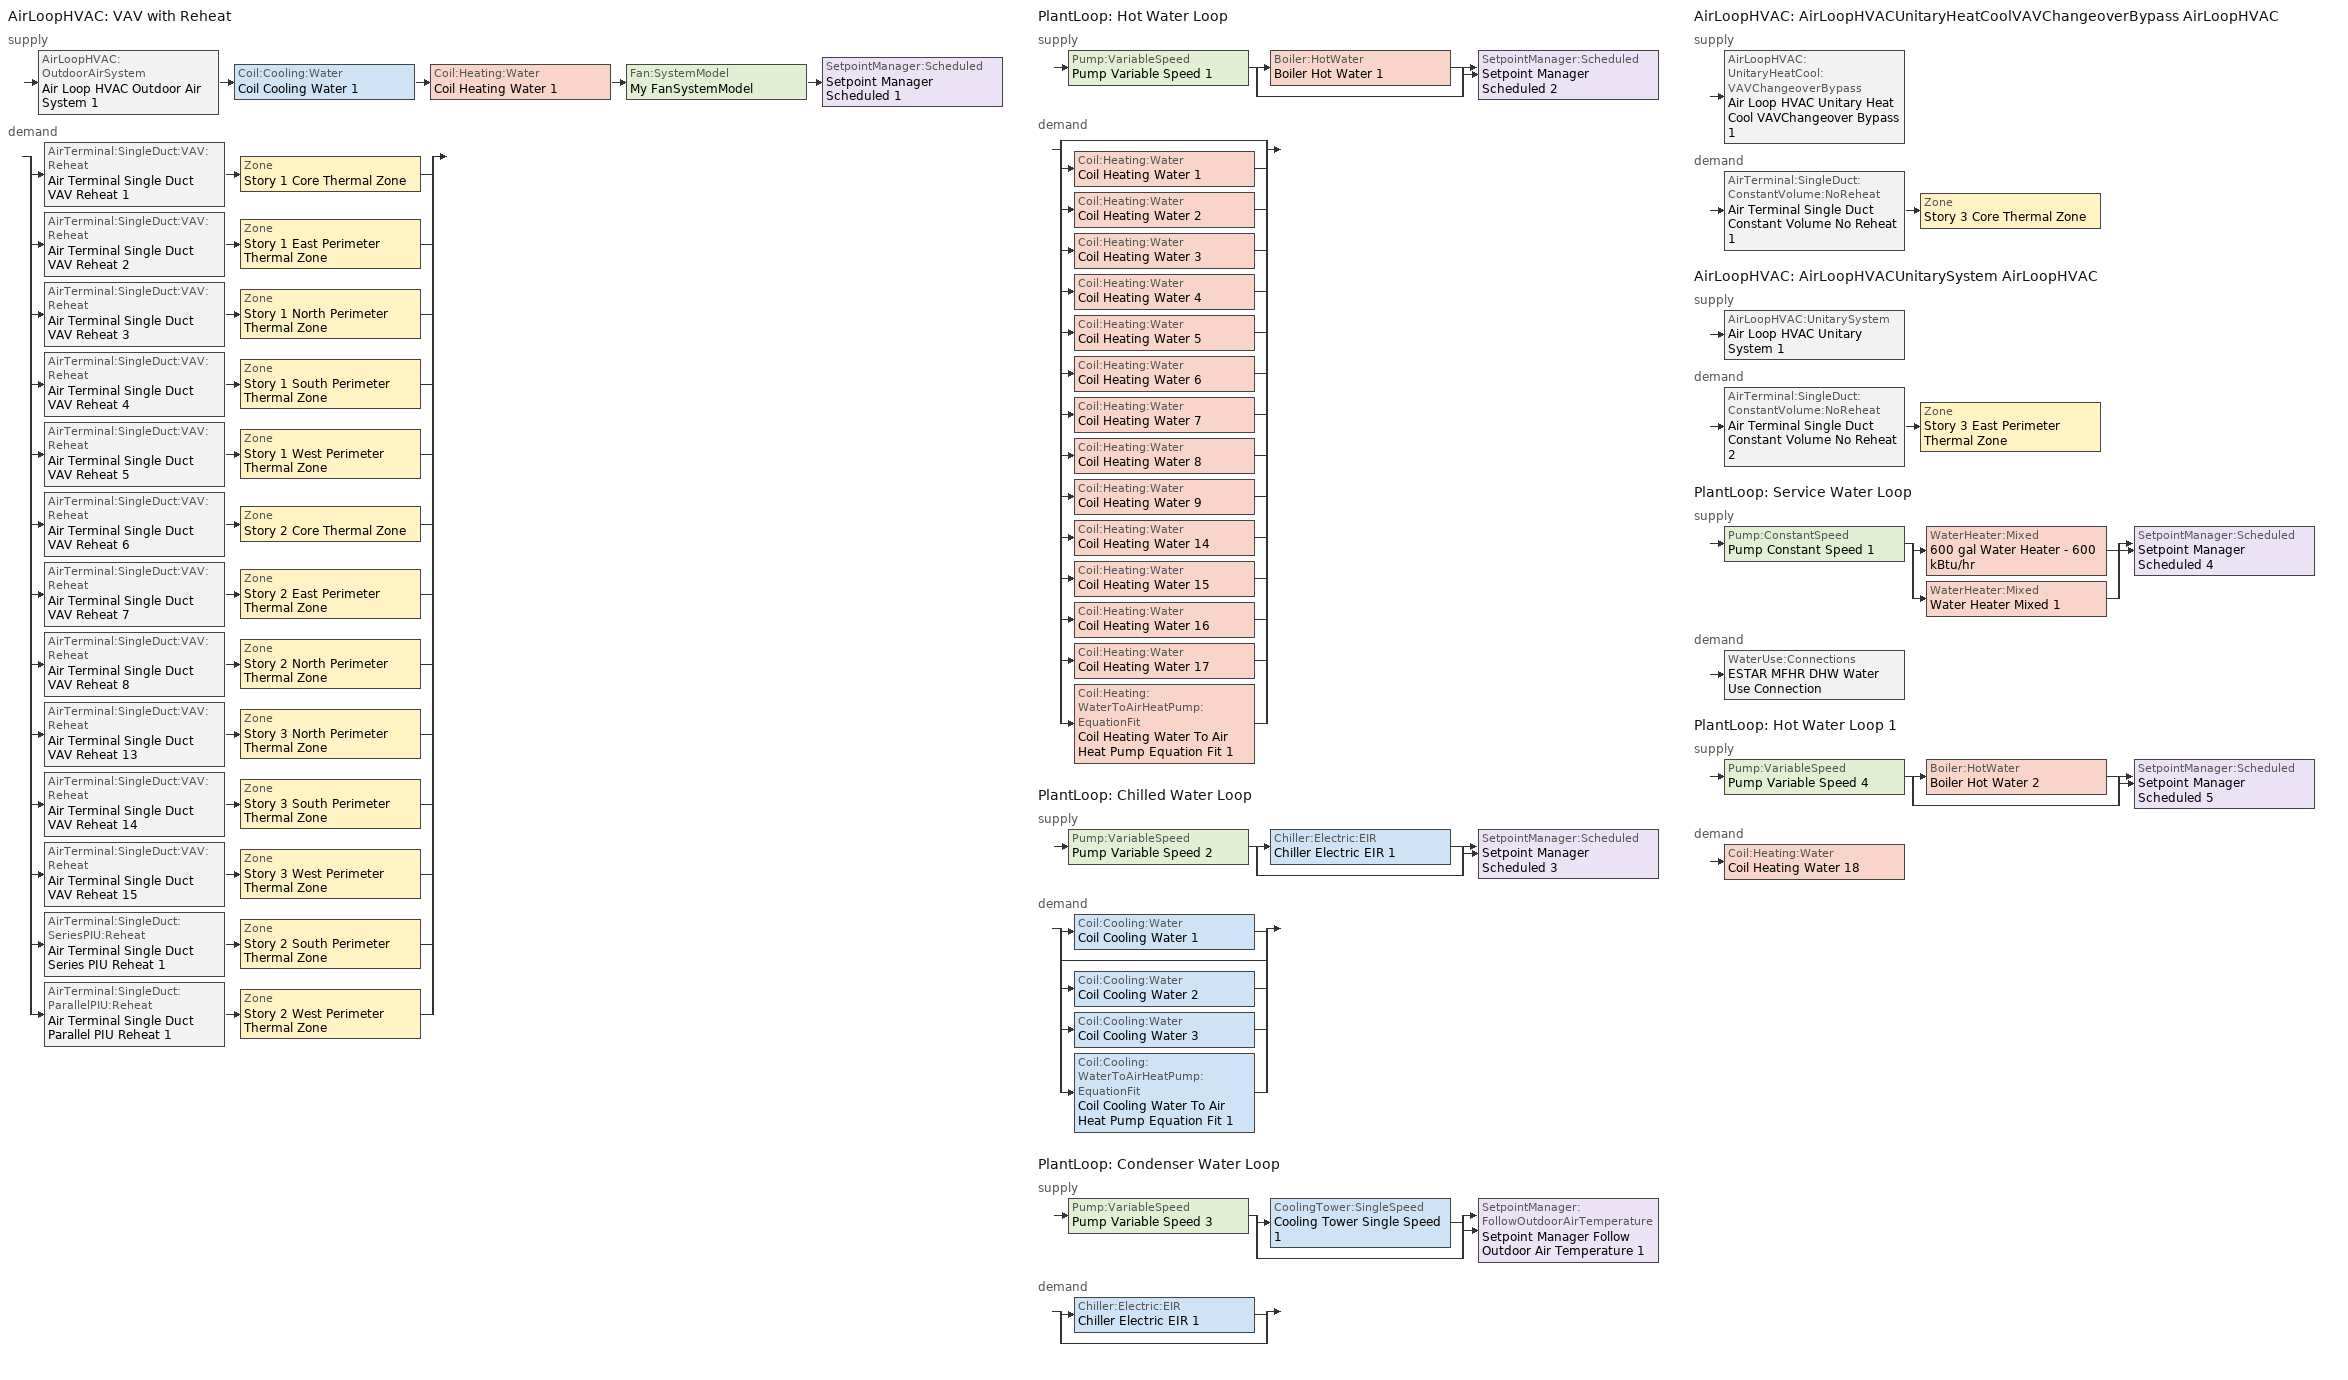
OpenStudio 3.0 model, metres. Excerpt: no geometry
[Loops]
AirLoopHVAC 'VAV with Reheat'
 supply: AirLoopHVAC:OutdoorAirSystem 'Air Loop HVAC Outdoor Air System 1' > Coil:Cooling:Water 'Coil Cooling Water 1' > Coil:Heating:Water 'Coil Heating Water 1' > Fan:SystemModel 'My FanSystemModel' > SetpointManager:Scheduled 'Setpoint Manager Scheduled 1'
 demand: split
  | AirTerminal:SingleDuct:VAV:Reheat 'Air Terminal Single Duct VAV Reheat 1' > Zone 'Story 1 Core Thermal Zone'
  | AirTerminal:SingleDuct:VAV:Reheat 'Air Terminal Single Duct VAV Reheat 2' > Zone 'Story 1 East Perimeter Thermal Zone'
  | AirTerminal:SingleDuct:VAV:Reheat 'Air Terminal Single Duct VAV Reheat 3' > Zone 'Story 1 North Perimeter Thermal Zone'
  | AirTerminal:SingleDuct:VAV:Reheat 'Air Terminal Single Duct VAV Reheat 4' > Zone 'Story 1 South Perimeter Thermal Zone'
  | AirTerminal:SingleDuct:VAV:Reheat 'Air Terminal Single Duct VAV Reheat 5' > Zone 'Story 1 West Perimeter Thermal Zone'
  | AirTerminal:SingleDuct:VAV:Reheat 'Air Terminal Single Duct VAV Reheat 6' > Zone 'Story 2 Core Thermal Zone'
  | AirTerminal:SingleDuct:VAV:Reheat 'Air Terminal Single Duct VAV Reheat 7' > Zone 'Story 2 East Perimeter Thermal Zone'
  | AirTerminal:SingleDuct:VAV:Reheat 'Air Terminal Single Duct VAV Reheat 8' > Zone 'Story 2 North Perimeter Thermal Zone'
  | AirTerminal:SingleDuct:VAV:Reheat 'Air Terminal Single Duct VAV Reheat 13' > Zone 'Story 3 North Perimeter Thermal Zone'
  | AirTerminal:SingleDuct:VAV:Reheat 'Air Terminal Single Duct VAV Reheat 14' > Zone 'Story 3 South Perimeter Thermal Zone'
  | AirTerminal:SingleDuct:VAV:Reheat 'Air Terminal Single Duct VAV Reheat 15' > Zone 'Story 3 West Perimeter Thermal Zone'
  | AirTerminal:SingleDuct:SeriesPIU:Reheat 'Air Terminal Single Duct Series PIU Reheat 1' > Zone 'Story 2 South Perimeter Thermal Zone'
  | AirTerminal:SingleDuct:ParallelPIU:Reheat 'Air Terminal Single Duct Parallel PIU Reheat 1' > Zone 'Story 2 West Perimeter Thermal Zone'
PlantLoop 'Hot Water Loop'
 supply: Pump:VariableSpeed 'Pump Variable Speed 1' > split
  | Boiler:HotWater 'Boiler Hot Water 1'
  | bypass
  join > SetpointManager:Scheduled 'Setpoint Manager Scheduled 2'
 demand: split
  | bypass
  | Coil:Heating:Water 'Coil Heating Water 1'
  | Coil:Heating:Water 'Coil Heating Water 2'
  | Coil:Heating:Water 'Coil Heating Water 3'
  | Coil:Heating:Water 'Coil Heating Water 4'
  | Coil:Heating:Water 'Coil Heating Water 5'
  | Coil:Heating:Water 'Coil Heating Water 6'
  | Coil:Heating:Water 'Coil Heating Water 7'
  | Coil:Heating:Water 'Coil Heating Water 8'
  | Coil:Heating:Water 'Coil Heating Water 9'
  | Coil:Heating:Water 'Coil Heating Water 14'
  | Coil:Heating:Water 'Coil Heating Water 15'
  | Coil:Heating:Water 'Coil Heating Water 16'
  | Coil:Heating:Water 'Coil Heating Water 17'
  | Coil:Heating:WaterToAirHeatPump:EquationFit 'Coil Heating Water To Air Heat Pump Equation Fit 1'
PlantLoop 'Chilled Water Loop'
 supply: Pump:VariableSpeed 'Pump Variable Speed 2' > split
  | Chiller:Electric:EIR 'Chiller Electric EIR 1'
  | bypass
  join > SetpointManager:Scheduled 'Setpoint Manager Scheduled 3'
 demand: split
  | Coil:Cooling:Water 'Coil Cooling Water 1'
  | bypass
  | Coil:Cooling:Water 'Coil Cooling Water 2'
  | Coil:Cooling:Water 'Coil Cooling Water 3'
  | Coil:Cooling:WaterToAirHeatPump:EquationFit 'Coil Cooling Water To Air Heat Pump Equation Fit 1'
PlantLoop 'Condenser Water Loop'
 supply: Pump:VariableSpeed 'Pump Variable Speed 3' > split
  | CoolingTower:SingleSpeed 'Cooling Tower Single Speed 1'
  | bypass
  join > SetpointManager:FollowOutdoorAirTemperature 'Setpoint Manager Follow Outdoor Air Temperature 1'
 demand: split
  | Chiller:Electric:EIR 'Chiller Electric EIR 1'
  | bypass
AirLoopHVAC 'AirLoopHVACUnitaryHeatCoolVAVChangeoverBypass AirLoopHVAC'
 supply: AirLoopHVAC:UnitaryHeatCool:VAVChangeoverBypass 'Air Loop HVAC Unitary Heat Cool VAVChangeover Bypass 1'
 demand: AirTerminal:SingleDuct:ConstantVolume:NoReheat 'Air Terminal Single Duct Constant Volume No Reheat 1' > Zone 'Story 3 Core Thermal Zone'
AirLoopHVAC 'AirLoopHVACUnitarySystem AirLoopHVAC'
 supply: AirLoopHVAC:UnitarySystem 'Air Loop HVAC Unitary System 1'
 demand: AirTerminal:SingleDuct:ConstantVolume:NoReheat 'Air Terminal Single Duct Constant Volume No Reheat 2' > Zone 'Story 3 East Perimeter Thermal Zone'
PlantLoop 'Service Water Loop'
 supply: Pump:ConstantSpeed 'Pump Constant Speed 1' > split
  | WaterHeater:Mixed '600 gal Water Heater - 600 kBtu/hr'
  | WaterHeater:Mixed 'Water Heater Mixed 1'
  join > SetpointManager:Scheduled 'Setpoint Manager Scheduled 4'
 demand: WaterUse:Connections 'ESTAR MFHR DHW Water Use Connection'
PlantLoop 'Hot Water Loop 1'
 supply: Pump:VariableSpeed 'Pump Variable Speed 4' > split
  | Boiler:HotWater 'Boiler Hot Water 2'
  | bypass
  join > SetpointManager:Scheduled 'Setpoint Manager Scheduled 5'
 demand: Coil:Heating:Water 'Coil Heating Water 18'
[Sizing:Zone] Zone Cooling Design Supply Air Temperature Input Method=SupplyAirTemperature; Zone Cooling Design Supply Air Temperature {C}=14; Zone Cooling Design Supply Air Temperature Difference {deltaC}=11.11; Zone Heating Design Supply Air Temperature Input Method=SupplyAirTemperature; Zone Heating Design Supply Air Temperature {C}=40; Zone Heating Design Supply Air Temperature Difference {deltaC}=11.11; Zone Cooling Design Supply Air Humidity Ratio {kg-H2O/kg-air}=0.0085; Zone Heating Design Supply Air Humidity Ratio {kg-H2O/kg-air}=0.008; Cooling Design Air Flow Method=DesignDay; Heating Design Air Flow Method=DesignDay; Account for Dedicated Outdoor Air System=No; Dedicated Outdoor Air System Control Strategy=NeutralSupplyAir; Dedicated Outdoor Air Low Setpoint Temperature for Design {C}=autosize; Dedicated Outdoor Air High Setpoint Temperature for Design {C}=autosize
Story 1 Core Thermal Zone; Story 1 East Perimeter Thermal Zone; Story 1 North Perimeter Thermal Zone; Story 1 South Perimeter Thermal Zone; Story 1 West Perimeter Thermal Zone; Story 2 Core Thermal Zone; Story 2 East Perimeter Thermal Zone; Story 2 North Perimeter Thermal Zone; Story 2 South Perimeter Thermal Zone; Story 2 West Perimeter Thermal Zone; Story 3 Core Thermal Zone; Story 3 East Perimeter Thermal Zone; Story 3 North Perimeter Thermal Zone; Story 3 South Perimeter Thermal Zone; Story 3 West Perimeter Thermal Zone
[Zone equipment]
Story 1 Core Thermal Zone: Air Terminal Single Duct VAV Reheat 1, Zone HVAC Energy Recovery Ventilator 1
Story 1 East Perimeter Thermal Zone: Air Terminal Single Duct VAV Reheat 2, Zone HVAC Four Pipe Fan Coil 1
Story 1 North Perimeter Thermal Zone: Air Terminal Single Duct VAV Reheat 3, Zone HVAC Packaged Terminal Air Conditioner 1
Story 1 South Perimeter Thermal Zone: Air Terminal Single Duct VAV Reheat 4, Zone HVAC Packaged Terminal Heat Pump 1
Story 1 West Perimeter Thermal Zone: Air Terminal Single Duct VAV Reheat 5, Zone HVAC Terminal Unit Variable Refrigerant Flow 1
Story 2 Core Thermal Zone: Air Terminal Single Duct VAV Reheat 6, Zone HVAC Unit Heater 1
Story 2 East Perimeter Thermal Zone: Air Terminal Single Duct VAV Reheat 7, Zone HVAC Unit Ventilator 1
Story 2 North Perimeter Thermal Zone: Air Terminal Single Duct VAV Reheat 8, Zone HVAC Water To Air Heat Pump 1
Story 2 South Perimeter Thermal Zone: Air Terminal Single Duct Series PIU Reheat 1
Story 2 West Perimeter Thermal Zone: Air Terminal Single Duct Parallel PIU Reheat 1
Story 3 Core Thermal Zone: Air Terminal Single Duct Constant Volume No Reheat 1
Story 3 East Perimeter Thermal Zone: Air Terminal Single Duct Constant Volume No Reheat 2
Story 3 North Perimeter Thermal Zone: Air Terminal Single Duct VAV Reheat 13, Water Heater Heat Pump 1
Story 3 South Perimeter Thermal Zone: Air Terminal Single Duct VAV Reheat 14
Story 3 West Perimeter Thermal Zone: Air Terminal Single Duct VAV Reheat 15
[AirLoopHVAC] Availability Schedule=Always On Discrete; Design Supply Air Flow Rate {m3/s}=AutoSize
VAV with Reheat; AirLoopHVACUnitaryHeatCoolVAVChangeoverBypass AirLoopHVAC; AirLoopHVACUnitarySystem AirLoopHVAC
[Sizing:System] Type of Load to Size On=Sensible; Design Outdoor Air Flow Rate {m3/s}=Autosize; Central Heating Maximum System Air Flow Ratio=0.3; Preheat Design Temperature {C}=7; Preheat Design Humidity Ratio {kg-H2O/kg-Air}=0.008; Precool Design Temperature {C}=12.8; Precool Design Humidity Ratio {kg-H2O/kg-Air}=0.008; Central Cooling Design Supply Air Temperature {C}=12.8; Sizing Option=NonCoincident; 100% Outdoor Air in Cooling=Yes; 100% Outdoor Air in Heating=Yes; Central Cooling Design Supply Air Humidity Ratio {kg-H2O/kg-Air}=0.0085; Central Heating Design Supply Air Humidity Ratio {kg-H2O/kg-Air}=0.008; Cooling Design Air Flow Method=DesignDay; Cooling Design Air Flow Rate {m3/s}=0; Heating Design Air Flow Method=DesignDay; Heating Design Air Flow Rate {m3/s}=0; System Outdoor Air Method=ZoneSum; Zone Maximum Outdoor Air Fraction=1; Cooling Supply Air Flow Rate Per Floor Area {m3/s-m2}=0.00996765; Cooling Fraction of Autosized Cooling Supply Air Flow Rate=1; Cooling Supply Air Flow Rate Per Unit Cooling Capacity {m3/s-W}=3.94755e-05; Heating Supply Air Flow Rate Per Floor Area {m3/s-m2}=0.00996765; Heating Fraction of Autosized Heating Supply Air Flow Rate=1; Heating Fraction of Autosized Cooling Supply Air Flow Rate=1; Heating Supply Air Flow Rate Per Unit Heating Capacity {m3/s-W}=3.15882e-05; Cooling Design Capacity Method=CoolingDesignCapacity; Cooling Design Capacity {W}=autosize; Cooling Design Capacity Per Floor Area {W/m2}=234.7; Fraction of Autosized Cooling Design Capacity=1; Heating Design Capacity Method=HeatingDesignCapacity; Heating Design Capacity {W}=autosize; Heating Design Capacity Per Floor Area {W/m2}=157; Fraction of Autosized Heating Design Capacity=1; Central Cooling Capacity Control Method=OnOff
Name | Central Heating Design Supply Air Temperature {C}
VAV with Reheat | 12.8
AirLoopHVACUnitaryHeatCoolVAVChangeoverBypass AirLoopHVAC; AirLoopHVACUnitarySystem AirLoopHVAC | 16.7
[Coil:Heating:Water] Availability Schedule=Always On Discrete
Coil Heating Water 1; Coil Heating Water 2; Coil Heating Water 3; Coil Heating Water 4; Coil Heating Water 5; Coil Heating Water 6; Coil Heating Water 7; Coil Heating Water 8; Coil Heating Water 9; Coil Heating Water 14; Coil Heating Water 15; Coil Heating Water 16; Coil Heating Water 17; Coil Heating Water 18
[Coil:Cooling:Water] Availability Schedule=Always On Discrete
Coil Cooling Water 1; Coil Cooling Water 2; Coil Cooling Water 3
[SetpointManager:Scheduled] Control Variable=Temperature
Name | Schedule
Setpoint Manager Scheduled 1 | Deck_Temperature
Setpoint Manager Scheduled 2 | Hot_Water_Temperature
Setpoint Manager Scheduled 3 | Chilled_Water_Temperature
Setpoint Manager Scheduled 4 | SHW_Temperature_140F
Setpoint Manager Scheduled 5 | Hot_Water_Temperature 1
[Controller:OutdoorAir]
Controller Outdoor Air 1: Minimum Outdoor Air Flow Rate {m3/s}=0; Maximum Outdoor Air Flow Rate {m3/s}=Autosize; Economizer Control Type=NoEconomizer; Economizer Control Action Type=ModulateFlow; Economizer Maximum Limit Dry-Bulb Temperature {C}=28; Economizer Maximum Limit Enthalpy {J/kg}=64000; Economizer Minimum Limit Dry-Bulb Temperature {C}=-100; Lockout Type=NoLockout; Minimum Limit Type=FixedMinimum; Controller Mechanical Ventilation=Controller Mechanical Ventilation 1; High Humidity Control=No; Heat Recovery Bypass Control Type=BypassWhenWithinEconomizerLimits
[Controller:MechanicalVentilation]
Controller Mechanical Ventilation 1: Availability Schedule=Always On Discrete; System Outdoor Air Method=ZoneSum
[AirLoopHVAC:OutdoorAirSystem]
Air Loop HVAC Outdoor Air System 1: Controller=Controller Outdoor Air 1
[PlantLoop] Glycol Concentration=0; Plant Loop Volume {m3}=Autocalculate; Load Distribution Scheme=Optimal
Hot Water Loop; Hot Water Loop 1: Fluid Type=Water
Chilled Water Loop; Condenser Water Loop: 
Service Water Loop: Maximum Loop Temperature {C}=60; Minimum Loop Temperature {C}=10
[Sizing:Plant] Sizing Option=NonCoincident; Zone Timesteps in Averaging Window=1; Coincident Sizing Factor Mode=None
Name | Loop Type | Design Loop Exit Temperature {C} | Loop Design Temperature Difference {deltaC}
Hot Water Loop; Hot Water Loop 1 | Heating | 82 | 11
Chilled Water Loop | Cooling | 7.22 | 6.67
Condenser Water Loop | Condenser | 29.4 | 5.6
Service Water Loop | Heating | 60 | 5
[Pump:VariableSpeed] Pump Control Type=Intermittent; Skin Loss Radiative Fraction=0.5; Design Power Sizing Method=PowerPerFlowPerPressure; Design Electric Power per Unit Flow Rate {W/(m3/s)}=348701.1; Design Shaft Power per Unit Flow Rate per Unit Head {W-s/m3-Pa}=1.28205; Design Minimum Flow Rate Fraction=0
Pump Variable Speed 1; Pump Variable Speed 2; Pump Variable Speed 3; Pump Variable Speed 4
[Boiler:HotWater] Efficiency Curve Temperature Evaluation Variable=LeavingBoiler; Water Outlet Upper Temperature Limit {C}=99; Boiler Flow Mode=ConstantFlow; Parasitic Electric Load {W}=0; Sizing Factor=1
Name | Normalized Boiler Efficiency Curve
Boiler Hot Water 1 | Boiler Efficiency
Boiler Hot Water 2 | Boiler Efficiency 1
[Controller:WaterCoil] Minimum Actuated Flow {m3/s}=0
Name | Water Coil | Action
Controller Water Coil 1 | Coil Heating Water 1 | Normal
Controller Water Coil 2 | Coil Cooling Water 1 | Reverse
Controller Water Coil 3 | Coil Cooling Water 3 | Reverse
[Chiller:Electric:EIR]
Chiller Electric EIR 1: Reference Capacity {W}=Autosize; Reference COP {W/W}=5.5; Reference Chilled Water Flow Rate {m3/s}=Autosize; Cooling Capacity Function of Temperature Curve=Curve Biquadratic 1; Electric Input to Cooling Output Ratio Function of Temperature Curve=Curve Biquadratic 2; Electric Input to Cooling Output Ratio Function of Part Load Ratio Curve=Curve Quadratic 1; Condenser Type=WaterCooled; Design Heat Recovery Water Flow Rate {m3/s}=Autosize; Sizing Factor=1; Basin Heater Capacity {W/K}=0; Basin Heater Setpoint Temperature {C}=10; Condenser Heat Recovery Relative Capacity Fraction=1
[AirTerminal:SingleDuct:VAV:Reheat] Availability Schedule=Always On Discrete; Maximum Air Flow Rate {m3/s}=AutoSize; Zone Minimum Air Flow Input Method=Constant; Constant Minimum Air Flow Fraction=0.3; Fixed Minimum Air Flow Rate {m3/s}=0; Maximum Hot Water or Steam Flow Rate {m3/s}=AutoSize; Minimum Hot Water or Steam Flow Rate {m3/s}=0; Convergence Tolerance=0.001; Damper Heating Action=Normal; Maximum Flow per Zone Floor Area During Reheat {m3/s-m2}=AutoSize; Maximum Flow Fraction During Reheat=AutoSize; Maximum Reheat Air Temperature {C}=35; Control For Outdoor Air=No
Name | Reheat Coil
Air Terminal Single Duct VAV Reheat 1 | Coil Heating Water 2
Air Terminal Single Duct VAV Reheat 2 | Coil Heating Water 3
Air Terminal Single Duct VAV Reheat 3 | Coil Heating Water 4
Air Terminal Single Duct VAV Reheat 4 | Coil Heating Water 5
Air Terminal Single Duct VAV Reheat 5 | Coil Heating Water 6
Air Terminal Single Duct VAV Reheat 6 | Coil Heating Water 7
Air Terminal Single Duct VAV Reheat 7 | Coil Heating Water 8
Air Terminal Single Duct VAV Reheat 8 | Coil Heating Water 9
Air Terminal Single Duct VAV Reheat 13 | Coil Heating Water 14
Air Terminal Single Duct VAV Reheat 14 | Coil Heating Water 15
Air Terminal Single Duct VAV Reheat 15 | Coil Heating Water 16
[CoolingTower:SingleSpeed]
Cooling Tower Single Speed 1: Design Water Flow Rate {m3/s}=autosize; Design Air Flow Rate {m3/s}=autosize; Fan Power at Design Air Flow Rate {W}=autosize; U-Factor Times Area Value at Design Air Flow Rate {W/K}=autosize; Air Flow Rate in Free Convection Regime {m3/s}=autosize; U-Factor Times Area Value at Free Convection Air Flow Rate {W/K}=autosize; Performance Input Method=UFactorTimesAreaAndDesignWaterFlowRate; Free Convection Capacity {W}=0; Basin Heater Capacity {W/K}=0; Evaporation Loss Mode=LossFactor; Evaporation Loss Factor {percent/K}=0.2; Drift Loss Percent {percent}=0.008; Blowdown Calculation Mode=ConcentrationRatio; Blowdown Concentration Ratio=3; Capacity Control=FanCycling; Number of Cells=1; Cell Control=MinimalCell; Cell Minimum  Water Flow Rate Fraction=0.33; Cell Maximum Water Flow Rate Fraction=2.5; Sizing Factor=1; Free Convection Air Flow Rate Sizing Factor=0.1; Free Convection U-Factor Times Area Value Sizing Factor=0.1; Heat Rejection Capacity and Nominal Capacity Sizing Ratio=1.25; Free Convection Nominal Capacity Sizing Factor=0.1; Design Inlet Air Dry-Bulb Temperature {C}=35; Design Inlet Air Wet-Bulb Temperature {C}=25.6; Design Approach Temperature {deltaC}=autosize; Design Range Temperature {deltaC}=autosize
[SetpointManager:FollowOutdoorAirTemperature]
Setpoint Manager Follow Outdoor Air Temperature 1: Control Variable=Temperature; Reference Temperature Type=OutdoorAirWetBulb; Offset Temperature Difference {deltaC}=1.5; Maximum Setpoint Temperature {C}=80; Minimum Setpoint Temperature {C}=6
[Fan:SystemModel] Design Maximum Air Flow Rate {m3/s}=autosize; Design Electric Power Consumption {W}=autosize
Name | Availability Schedule | Speed Control Method | Electric Power Minimum Flow Rate Fraction | Design Pressure Rise {Pa} | Motor Efficiency | Motor In Air Stream Fraction | Design Power Sizing Method | Electric Power Per Unit Flow Rate {W/(m3/s)} | Electric Power Per Unit Flow Rate Per Unit Pressure {W-s/m3-Pa} | Fan Total Efficiency | Electric Power Function of Flow Fraction Curve | Night Ventilation Mode Pressure Rise {Pa} | Night Ventilation Mode Flow Fraction | Motor Loss Zone | Motor Loss Radiative Fraction | Speed Flow Fraction 1 | Speed Electric Power Fraction 1 | Speed Flow Fraction 2 | Speed Electric Power Fraction 2 | Speed Flow Fraction 3 | Speed Electric Power Fraction 3 | Speed Flow Fraction 4 | Speed Electric Power Fraction 4
My FanSystemModel | Fan Avail Schedule | Discrete | 0 | 121.5 | 0.54 | 0.87 | TotalEfficiencyAndPressure | 1254 | 1.345 | 0.59 | CombinedPowerAndFanEff | 356 | 0.37 | Story 1 Core Thermal Zone | 0.15 | 0.25 | 0.1 | 0.5 | 0.3 | 0.75 | 0.7 | 1 | 1
Fan System Model 1; Fan System Model 2; Fan System Model 3; Fan System Model 4; Fan System Model 5; Fan System Model 7; Fan System Model 8; Fan System Model 9; Fan System Model 10; Fan System Model 11; Fan System Model 12; Fan System Model 13; Fan System Model 14 | Always On Discrete | Discrete | 0.2 | 500 | 0.9 | 1 | PowerPerFlowPerPressure | 840 | 1.66667 | 0.7 |  |  |  |  | 0
Fan System Model 6 | Always On Discrete | Continuous | 0.2 | 500 | 0.9 | 1 | PowerPerFlowPerPressure | 840 | 1.66667 | 0.7 | CombinedPowerAndFanEff |  |  |  | 0
[Coil:Cooling:DX:SingleSpeed] Availability Schedule=Always On Discrete; Rated Total Cooling Capacity {W}=autosize; Rated Sensible Heat Ratio=autosize; Rated COP {W/W}=3; Rated Air Flow Rate {m3/s}=autosize; Rated Evaporator Fan Power Per Volume Flow Rate {W/(m3/s)}=773.3; Condenser Type=AirCooled; Evaporative Condenser Effectiveness=0; Evaporative Condenser Air Flow Rate {m3/s}=Autosize; Evaporative Condenser Pump Rated Power Consumption {W}=Autosize; Crankcase Heater Capacity {W}=0; Maximum Outdoor Dry-Bulb Temperature for Crankcase Heater Operation {C}=0; Basin Heater Capacity {W/K}=0; Basin Heater Setpoint Temperature {C}=10
Name | Total Cooling Capacity Function of Temperature Curve | Total Cooling Capacity Function of Flow Fraction Curve | Energy Input Ratio Function of Temperature Curve | Energy Input Ratio Function of Flow Fraction Curve | Part Load Fraction Correlation Curve
Coil Cooling DX Single Speed 1 | Curve Biquadratic 3 | Curve Quadratic 2 | Curve Biquadratic 4 | Curve Quadratic 3 | Curve Quadratic 4
Coil Cooling DX Single Speed 2 | Curve Biquadratic 5 | Curve Quadratic 5 | Curve Biquadratic 6 | Curve Quadratic 6 | Curve Quadratic 7
Coil Cooling DX Single Speed 3 | Curve Biquadratic 9 | Curve Quadratic 15 | Curve Biquadratic 10 | Curve Quadratic 16 | Curve Quadratic 17
Coil Cooling DX Single Speed 4 | Curve Biquadratic 11 | Curve Quadratic 18 | Curve Biquadratic 12 | Curve Quadratic 19 | Curve Quadratic 20
[Coil:Heating:Gas]
Coil Heating Gas 1: Availability Schedule=Always On Discrete; Gas Burner Efficiency=0.8; Nominal Capacity {W}=AutoSize; Parasitic Electric Load {W}=0; Parasitic Gas Load {W}=0
[AirLoopHVAC:UnitaryHeatCool:VAVChangeoverBypass]
Air Loop HVAC Unitary Heat Cool VAVChangeover Bypass 1: System Air Flow Rate During Cooling Operation {m3/s}=autosize; System Air Flow Rate During Heating Operation {m3/s}=autosize; System Air Flow Rate When No Cooling or Heating is Needed {m3/s}=autosize; Outdoor Air Flow Rate During Cooling Operation {m3/s}=autosize; Outdoor Air Flow Rate During Heating Operation {m3/s}=autosize; Outdoor Air Flow Rate When No Cooling or Heating is Needed {m3/s}=autosize; Supply Air Fan=Fan System Model 1; Supply Air Fan Placement=DrawThrough; Cooling Coil=Coil Cooling DX Single Speed 1; Heating Coil=Coil Heating Gas 1; Priority Control Mode=ZonePriority; Minimum Outlet Air Temperature During Cooling Operation {C}=8; Maximum Outlet Air Temperature During Heating Operation {C}=50; Dehumidification Control Type=None; Minimum Runtime Before Operating Mode Change {hr}=0
[AirLoopHVAC:UnitarySystem]
Air Loop HVAC Unitary System 1: Control Type=Load; Controlling Zone or Thermostat Location=Story 3 East Perimeter Thermal Zone; Dehumidification Control Type=None; Supply Fan=Fan System Model 2; Supply Air Fan Operating Mode Schedule=Always On Discrete; Heating Coil=Coil Heating DX Single Speed 1; DX Heating Coil Sizing Ratio=1; Cooling Coil=Coil Cooling DX Single Speed 2; Use DOAS DX Cooling Coil=No; DOAS DX Cooling Coil Leaving Minimum Air Temperature {C}=2; Latent Load Control=SensibleOnlyLoadControl; Supplemental Heating Coil=Coil Heating Electric 1; Supply Air Flow Rate During Cooling Operation {m3/s}=Autosize; Supply Air Flow Rate During Heating Operation {m3/s}=Autosize; Supply Air Flow Rate When No Cooling or Heating is Required {m3/s}=Autosize; Maximum Supply Air Temperature {C}=80; Maximum Outdoor Dry-Bulb Temperature for Supplemental Heater Operation {C}=21; Maximum Cycling Rate {cycles/hr}=2.5; Heat Pump Time Constant {s}=60; Fraction of On-Cycle Power Use=0.01; Heat Pump Fan Delay Time {s}=60; Ancilliary On-Cycle Electric Power {W}=0; Ancilliary Off-Cycle Electric Power {W}=0
[Coil:Heating:DX:SingleSpeed] Availability Schedule=Always On Discrete; Rated Total Heating Capacity {W}=Autosize; Rated COP {W/W}=5; Rated Air Flow Rate {m3/s}=Autosize; Rated Supply Fan Power Per Volume Flow Rate {W/(m3/s)}=773.3; Defrost Strategy=Resistive; Defrost Control=Timed; Defrost Time Period Fraction=0.166667; Resistive Defrost Heater Capacity {W}=2000
Name | Total Heating Capacity Function of Temperature Curve | Total Heating Capacity Function of Flow Fraction Curve | Energy Input Ratio Function of Temperature Curve | Energy Input Ratio Function of Flow Fraction Curve | Part Load Fraction Correlation Curve
Coil Heating DX Single Speed 1 | Curve Cubic 1 | Curve Cubic 2 | Curve Cubic 3 | Curve Quadratic 8 | Curve Quadratic 9
Coil Heating DX Single Speed 2 | Curve Cubic 4 | Curve Cubic 5 | Curve Cubic 6 | Curve Quadratic 21 | Curve Quadratic 22
[Coil:Heating:Electric] Availability Schedule=Always On Discrete
Coil Heating Electric 1; Coil Heating Electric 2; Coil Heating Electric 3; Coil Heating Electric 4; Coil Heating Electric 5; Coil Heating Electric 6; Coil Heating Electric 7
[Pump:ConstantSpeed]
Pump Constant Speed 1: Rated Flow Rate {m3/s}=autosize; Rated Pump Head {Pa}=29891; Rated Power Consumption {W}=autosize; Motor Efficiency=0.9; Fraction of Motor Inefficiencies to Fluid Stream=0; Pump Control Type=Intermittent; Design Power Sizing Method=PowerPerFlowPerPressure; Design Electric Power per Unit Flow Rate {W/(m3/s)}=348701.1; Design Shaft Power per Unit Flow Rate per Unit Head {W-s/m3-Pa}=1.28205
[WaterHeater:Mixed] Heater Control Type=Cycle; Heater Fuel Type=NaturalGas; Off Cycle Parasitic Fuel Type=NaturalGas; Off Cycle Parasitic Heat Fraction to Tank=0.8; On Cycle Parasitic Fuel Type=NaturalGas; Off Cycle Loss Coefficient to Ambient Temperature {W/K}=6; On Cycle Loss Coefficient to Ambient Temperature {W/K}=6; Use Side Effectiveness=1; Source Side Effectiveness=1; Use Side Design Flow Rate {m3/s}=autosize; Source Side Design Flow Rate {m3/s}=autosize; Indirect Water Heating Recovery Time {hr}=1.5; Source Side Flow Control Mode=IndirectHeatPrimarySetpoint
Name | Tank Volume {m3} | Setpoint Temperature Schedule | Deadband Temperature Difference {deltaC} | Maximum Temperature Limit {C} | Heater Maximum Capacity {W} | Heater Thermal Efficiency | Off Cycle Parasitic Fuel Consumption Rate {W} | On Cycle Parasitic Fuel Consumption Rate {W} | Ambient Temperature Indicator | Ambient Temperature Schedule | Ambient Temperature Thermal Zone
600 gal Water Heater - 600 kBtu/hr | 2.27125 | SHW_Temperature_140F | 5 | 82.22222 | 175842 | 0.801543 | 2562 | 2562 | Schedule | Water Heater Ambient Temp Schedule - 70F
Water Heater Mixed 1 | 0.3785 | Schedule Ruleset 4 | 2 | 82.22 | 845000 | 0.8 | 20 |  | ThermalZone | Schedule Ruleset 3 | Story 3 North Perimeter Thermal Zone
[WaterUse:Equipment:Definition]
Whole Building Water Equipment Definition - 100 units 200 occupants: Peak Flow Rate {m3/s}=0.000525124; Target Temperature Schedule=SHW_Temperature_140F; Sensible Fraction Schedule=Fraction Sensible - 0.2; Latent Fraction Schedule=Fraction Sensible - 0.05
[WaterUse:Equipment]
ESTAR MFHR Whole Building Water Use Equipment: Water Use Equipment Definition=Whole Building Water Equipment Definition - 100 units 200 occupants; Flow Rate Fraction Schedule=ESTAR MFHR DHW Fraction Schedule
[WaterUse:Connections]
ESTAR MFHR DHW Water Use Connection: Water Use Equipment Name 1=ESTAR MFHR Whole Building Water Use Equipment
[WaterHeater:HeatPump]
Water Heater Heat Pump 1: Compressor Setpoint Temperature Schedule=Schedule Ruleset 5; Dead Band Temperature Difference {deltaC}=5; Condenser Water Flow Rate {m3/s}=autosize; Evaporator Air Flow Rate {m3/s}=autosize; Inlet Air Configuration=ZoneAirOnly; Inlet Air Temperature Schedule=Schedule Ruleset 7; Inlet Air Humidity Schedule=Schedule Ruleset 8; Tank=Water Heater Mixed 1; DX Coil=Coil Water Heating Air To Water Heat Pump 1; Minimum Inlet Air Temperature for Compressor Operation {C}=10; Compressor Location=Zone; Compressor Ambient Temperature Schedule=Schedule Ruleset 9; Fan=Fan System Model 3; Fan Placement=DrawThrough; On Cycle Parasitic Electric Load {W}=0; Off Cycle Parasitic Electric Load {W}=0; Parasitic Heat Rejection Location=Outdoors; Inlet Air Mixer Schedule=Schedule Ruleset 6; Control Sensor Location In Stratified Tank=Heater1
[Coil:WaterHeating:AirToWaterHeatPump]
Coil Water Heating Air To Water Heat Pump 1: Rated Heating Capacity {W}=4000; Rated COP {W/W}=3.2; Rated Sensible Heat Ratio=0.6956; Rated Evaporator Inlet Air Dry-Bulb Temperature {C}=29.44; Rated Evaporator Inlet Air Wet-Bulb Temperature {C}=22.22; Rated Condenser Inlet Water Temperature {C}=55.72; Rated Evaporator Air Flow Rate {m3/s}=autosize; Rated Condenser Water Flow Rate {m3/s}=autosize; Evaporator Fan Power Included in Rated COP=No; Condenser Pump Power Included in Rated COP=No; Condenser Pump Heat Included in Rated Heating Capacity and Rated COP=No; Condenser Water Pump Power {W}=150; Fraction of Condenser Pump Heat to Water=0.1; Crankcase Heater Capacity {W}=100; Maximum Ambient Temperature for Crankcase Heater Operation {C}=5; Evaporator Air Temperature Type for Curve Objects=WetBulbTemperature; Heating Capacity Function of Temperature Curve=Curve Biquadratic 7; Heating Capacity Function of Air Flow Fraction Curve=Curve Quadratic 10; Heating Capacity Function of Water Flow Fraction Curve=Curve Quadratic 11; Heating COP Function of Temperature Curve=Curve Biquadratic 8; Heating COP Function of Air Flow Fraction Curve=Curve Quadratic 12; Heating COP Function of Water Flow Fraction Curve=Curve Quadratic 13; Part Load Fraction Correlation Curve=Curve Quadratic 14
[HeatExchanger:AirToAir:SensibleAndLatent]
Heat Exchanger Air To Air Sensible And Latent 1: Availability Schedule=Always On Discrete; Nominal Supply Air Flow Rate {m3/s}=autosize; Sensible Effectiveness at 100% Heating Air Flow=0.76; Latent Effectiveness at 100% Heating Air Flow=0.68; Sensible Effectiveness at 75% Heating Air Flow=0.81; Latent Effectiveness at 75% Heating Air Flow=0.73; Sensible Effectiveness at 100% Cooling Air Flow=0.76; Latent Effectiveness at 100% Cooling Air Flow=0.68; Sensible Effectiveness at 75% Cooling Air Flow=0.81; Latent Effectiveness at 75% Cooling Air Flow=0.73; Nominal Electric Power {W}=0; Supply Air Outlet Temperature Control=No; Heat Exchanger Type=Plate; Frost Control Type=None; Threshold Temperature {C}=1.7; Economizer Lockout=Yes
[ZoneHVAC:EnergyRecoveryVentilator]
Zone HVAC Energy Recovery Ventilator 1: Availability Schedule=Always On Discrete; Heat Exchanger=Heat Exchanger Air To Air Sensible And Latent 1; Supply Air Flow Rate {m3/s}=autosize; Exhaust Air Flow Rate {m3/s}=autosize; Supply Air Fan=Fan System Model 4; Exhaust Air Fan=Fan System Model 5; Controller=Zone HVAC Energy Recovery Ventilator Controller 1; Ventilation Rate per Unit Floor Area {m3/s-m2}=0.000508; Ventilation Rate per Occupant {m3/s-person}=0.00236
[ZoneHVAC:EnergyRecoveryVentilator:Controller]
Zone HVAC Energy Recovery Ventilator Controller 1: Exhaust Air Temperature Limit=NoExhaustAirTemperatureLimit; Exhaust Air Enthalpy Limit=NoExhaustAirEnthalpyLimit; High Humidity Control Flag=No; High Humidity Outdoor Air Flow Ratio=1; Control High Indoor Humidity Based on Outdoor Humidity Ratio=Yes
[ZoneHVAC:FourPipeFanCoil]
Zone HVAC Four Pipe Fan Coil 1: Availability Schedule=Always On Discrete; Capacity Control Method=VariableFanVariableFlow; Maximum Supply Air Flow Rate {m3/s}=autosize; Maximum Outdoor Air Flow Rate {m3/s}=autosize; Supply Air Fan=Fan System Model 6; Cooling Coil=Coil Cooling Water 2; Maximum Cold Water Flow Rate {m3/s}=autosize; Heating Coil=Coil Heating Water 17; Maximum Hot Water Flow Rate {m3/s}=autosize; Minimum Supply Air Temperature in Cooling Mode {C}=autosize; Maximum Supply Air Temperature in Heating Mode {C}=autosize
[ZoneHVAC:PackagedTerminalAirConditioner]
Zone HVAC Packaged Terminal Air Conditioner 1: Availability Schedule=Always On Discrete; Supply Air Flow Rate During Cooling Operation {m3/s}=Autosize; Supply Air Flow Rate During Heating Operation {m3/s}=Autosize; Supply Air Flow Rate When No Cooling or Heating is Needed {m3/s}=Autosize; Outdoor Air Flow Rate During Cooling Operation {m3/s}=Autosize; Outdoor Air Flow Rate During Heating Operation {m3/s}=Autosize; Outdoor Air Flow Rate When No Cooling or Heating is Needed {m3/s}=Autosize; Supply Air Fan=Fan System Model 7; Heating Coil=Coil Heating Water 18; Cooling Coil=Coil Cooling DX Single Speed 3; Fan Placement=DrawThrough
[ZoneHVAC:PackagedTerminalHeatPump]
Zone HVAC Packaged Terminal Heat Pump 1: Availability Schedule=Always On Discrete; Supply Air Flow Rate During Cooling Operation {m3/s}=Autosize; Supply Air Flow Rate During Heating Operation {m3/s}=Autosize; Supply Air Flow Rate When No Cooling or Heating is Needed {m3/s}=Autosize; Outdoor Air Flow Rate During Cooling Operation {m3/s}=Autosize; Outdoor Air Flow Rate During Heating Operation {m3/s}=Autosize; Outdoor Air Flow Rate When No Cooling or Heating is Needed {m3/s}=Autosize; Supply Air Fan=Fan System Model 8; Heating Coil=Coil Heating DX Single Speed 2; Cooling Coil=Coil Cooling DX Single Speed 4; Supplemental Heating Coil=Coil Heating Electric 2; Maximum Supply Air Temperature from Supplemental Heater {C}=Autosize
[Coil:Cooling:DX:VariableRefrigerantFlow]
Coil Cooling DX Variable Refrigerant Flow 1: Availability Schedule=Always On Discrete; Rated Total Cooling Capacity {W}=autosize; Rated Sensible Heat Ratio=autosize; Rated Air Flow Rate {m3/s}=autosize; Cooling Capacity Ratio Modifier Function of Temperature Curve=VRFTUCoolCapFT; Cooling Capacity Modifier Curve Function of Flow Fraction=VRFACCoolCapFFF
[Coil:Heating:DX:VariableRefrigerantFlow]
Coil Heating DX Variable Refrigerant Flow 1: Availability Schedule=Always On Discrete; Rated Total Heating Capacity {W}=autosize; Rated Air Flow Rate {m3/s}=autosize; Heating Capacity Ratio Modifier Function of Temperature Curve=Coil Heating DX Variable Refrigerant Flow 1 VRFTUHeatCAPFT; Heating Capacity Modifier Function of Flow Fraction Curve=Coil Heating DX Variable Refrigerant Flow 1 VRFACCoolCapFFF
[ZoneHVAC:TerminalUnit:VariableRefrigerantFlow]
Zone HVAC Terminal Unit Variable Refrigerant Flow 1: Terminal Unit Availability schedule=Always On Discrete; Supply Air Flow Rate During Cooling Operation {m3/s}=autosize; Supply Air Flow Rate When No Cooling is Needed {m3/s}=autosize; Supply Air Flow Rate During Heating Operation {m3/s}=autosize; Supply Air Flow Rate When No Heating is Needed {m3/s}=autosize; Outdoor Air Flow Rate During Cooling Operation {m3/s}=autosize; Outdoor Air Flow Rate During Heating Operation {m3/s}=autosize; Outdoor Air Flow Rate When No Cooling or Heating is Needed {m3/s}=autosize; Supply Air Fan Operating Mode Schedule=Always On Discrete; Supply Air Fan=Fan System Model 9; Cooling Coil=Coil Cooling DX Variable Refrigerant Flow 1; Heating Coil=Coil Heating DX Variable Refrigerant Flow 1; Zone Terminal Unit On Parasitic Electric Energy Use {W}=30; Zone Terminal Unit Off Parasitic Electric Energy Use {W}=20; Rated Total Heating Capacity Sizing Ratio {W/W}=1; Maximum Supply Air Temperature from Supplemental Heater {C}=Autosize; Maximum Outdoor Dry-Bulb Temperature for Supplemental Heater Operation {C}=21
[ZoneHVAC:UnitHeater]
Zone HVAC Unit Heater 1: Availability Schedule=Always On Discrete; Supply Air Fan=Fan System Model 10; Maximum Supply Air Flow Rate {m3/s}=autosize; Fan Control Type=OnOff; Heating Coil=Coil Heating Electric 3; Maximum Hot Water Flow Rate {m3/s}=autosize; Minimum Hot Water Flow Rate {m3/s}=0; Heating Convergence Tolerance=0.001
[ZoneHVAC:UnitVentilator]
Zone HVAC Unit Ventilator 1: Availability Schedule=Always On Discrete; Maximum Supply Air Flow Rate {m3/s}=autosize; Outdoor Air Control Type=VariablePercent; Minimum Outdoor Air Flow Rate {m3/s}=autosize; Minimum Outdoor Air Schedule=Always Off Discrete; Maximum Outdoor Air Flow Rate {m3/s}=autosize; Maximum Outdoor Air Fraction or Temperature Schedule=Always On Discrete; Supply Air Fan=Fan System Model 11; Heating Coil=Coil Heating Electric 4; Heating Convergence Tolerance=0.001; Cooling Coil=Coil Cooling Water 3; Cooling Convergence Tolerance=0.001
[Coil:Heating:WaterToAirHeatPump:EquationFit]
Coil Heating Water To Air Heat Pump Equation Fit 1: Heating Capacity Coefficient 1=-5.50103; Heating Capacity Coefficient 2=-0.966888; Heating Capacity Coefficient 3=7.70755; Heating Capacity Coefficient 4=0.0319289; Heating Capacity Coefficient 5=0.0281125; Heating Power Consumption Coefficient 1=-7.47518; Heating Power Consumption Coefficient 2=6.40877; Heating Power Consumption Coefficient 3=1.99712; Heating Power Consumption Coefficient 4=-0.050683; Heating Power Consumption Coefficient 5=0.0113851
[Coil:Cooling:WaterToAirHeatPump:EquationFit]
Coil Cooling Water To Air Heat Pump Equation Fit 1: Total Cooling Capacity Coefficient 1=-0.681262; Total Cooling Capacity Coefficient 2=1.99529; Total Cooling Capacity Coefficient 3=-0.936119; Total Cooling Capacity Coefficient 4=0.0208118; Total Cooling Capacity Coefficient 5=0.00843887; Sensible Cooling Capacity Coefficient 1=2.24209; Sensible Cooling Capacity Coefficient 2=7.28913; Sensible Cooling Capacity Coefficient 3=-9.0608; Sensible Cooling Capacity Coefficient 4=-0.367294; Sensible Cooling Capacity Coefficient 5=0.218826; Sensible Cooling Capacity Coefficient 6=0.00901534; Cooling Power Consumption Coefficient 1=-3.20456; Cooling Power Consumption Coefficient 2=0.476565; Cooling Power Consumption Coefficient 3=3.16734; Cooling Power Consumption Coefficient 4=0.102446; Cooling Power Consumption Coefficient 5=-0.0381326
[ZoneHVAC:WaterToAirHeatPump]
Zone HVAC Water To Air Heat Pump 1: Availability Schedule=Always On Discrete; Supply Air Flow Rate During Cooling Operation {m3/s}=Autosize; Supply Air Flow Rate During Heating Operation {m3/s}=Autosize; Supply Air Flow Rate When No Cooling or Heating is Needed {m3/s}=autosize; Outdoor Air Flow Rate During Cooling Operation {m3/s}=autosize; Outdoor Air Flow Rate During Heating Operation {m3/s}=autosize; Outdoor Air Flow Rate When No Cooling or Heating is Needed {m3/s}=Autosize; Supply Air Fan=Fan System Model 12; Heating Coil=Coil Heating Water To Air Heat Pump Equation Fit 1; Cooling Coil=Coil Cooling Water To Air Heat Pump Equation Fit 1; Supplemental Heating Coil=Coil Heating Electric 5; Maximum Supply Air Temperature from Supplemental Heater {C}=Autosize
[AirTerminal:SingleDuct:SeriesPIU:Reheat]
Air Terminal Single Duct Series PIU Reheat 1: Maximum Air Flow Rate {m3/s}=autosize; Maximum Primary Air Flow Rate {m3/s}=autosize; Minimum Primary Air Flow Fraction=autosize; Fan=Fan System Model 13; Reheat Coil=Coil Heating Electric 6; Maximum Hot Water or Steam Flow Rate {m3/s}=autosize; Minimum Hot Water or Steam Flow Rate {m3/s}=0; Convergence Tolerance=0.001
[AirTerminal:SingleDuct:ParallelPIU:Reheat]
Air Terminal Single Duct Parallel PIU Reheat 1: Availability Schedule=Always On Discrete; Maximum Primary Air Flow Rate {m3/s}=Autosize; Maximum Secondary Air Flow Rate {m3/s}=Autosize; Minimum Primary Air Flow Fraction=Autosize; Fan On Flow Fraction=Autosize; Fan=Fan System Model 14; Reheat Coil=Coil Heating Electric 7; Maximum Hot Water or Steam Flow Rate {m3/s}=Autosize; Minimum Hot Water or Steam Flow Rate {m3/s}=0; Convergence Tolerance=0.001
[AirTerminal:SingleDuct:ConstantVolume:NoReheat] Availability Schedule=Always On Discrete; Maximum Air Flow Rate {m3/s}=AutoSize
Air Terminal Single Duct Constant Volume No Reheat 1; Air Terminal Single Duct Constant Volume No Reheat 2
[Schedule:Ruleset]
Name | Default Day Schedule | Summer Design Day Schedule | Winter Design Day Schedule
Deck_Temperature | Deck_Temperature_Default | Deck_Temperature_Summer_Design_Day | Deck_Temperature_Winter_Design_Day
Hot_Water_Temperature | Hot_Water_Temperature_Default | Hot_Water_Temperature_Summer_Design_Day | Hot_Water_Temperature_Winter_Design_Day
Chilled_Water_Temperature | Chilled_Water_Temperature_Default | Chilled_Water_Temperature_Summer_Design_Day | Chilled_Water_Temperature_Winter_Design_Day
SHW_Temperature_140F | SHW_Temperature_140F_Default | SHW_Temperature_140F_Summer_Design_Day | SHW_Temperature_140F_Winter_Design_Day
Water Heater Ambient Temp Schedule - 70F | Water Heater Ambient Temp Schedule - 70F_Default | Water Heater Ambient Temp Schedule - 70F_Summer_Design_Day | Water Heater Ambient Temp Schedule - 70F_Winter_Design_Day
ESTAR MFHR DHW Fraction Schedule | ESTAR MFHR DHW Schedule Day
Fraction Sensible - 0.2 | Fraction Sensible DefaultDay - 0.2
Fraction Sensible - 0.05 | Fraction Latent DefaultDay - 0.05
Schedule Ruleset 3 | Schedule Day 7
Schedule Ruleset 4 | Schedule Day 8
Schedule Ruleset 5 | Schedule Day 9
Schedule Ruleset 6 | Schedule Day 10
Schedule Ruleset 7 | Schedule Day 11
Schedule Ruleset 8 | Schedule Day 12
Schedule Ruleset 9 | Schedule Day 13
Hot_Water_Temperature 1 | Hot_Water_Temperature_Default 1 | Hot_Water_Temperature_Summer_Design_Day 1 | Hot_Water_Temperature_Winter_Design_Day 1
[Schedule:Day]
Deck_Temperature_Default; Deck_Temperature_Summer_Design_Day; Deck_Temperature_Winter_Design_Day: 24, 0, 12.8
Hot_Water_Temperature_Default; Hot_Water_Temperature_Summer_Design_Day; Hot_Water_Temperature_Winter_Design_Day; Hot_Water_Temperature_Default 1; Hot_Water_Temperature_Winter_Design_Day 1; Hot_Water_Temperature_Summer_Design_Day 1: 24, 0, 67
Chilled_Water_Temperature_Default; Chilled_Water_Temperature_Summer_Design_Day; Chilled_Water_Temperature_Winter_Design_Day: 24, 0, 6.7
SHW_Temperature_140F_Default; SHW_Temperature_140F_Summer_Design_Day; SHW_Temperature_140F_Winter_Design_Day; Schedule Day 8; Schedule Day 9: 24, 0, 60
Water Heater Ambient Temp Schedule - 70F_Default; Water Heater Ambient Temp Schedule - 70F_Summer_Design_Day; Water Heater Ambient Temp Schedule - 70F_Winter_Design_Day: 24, 0, 21.11
ESTAR MFHR DHW Schedule Day: 6, 0, 0.05, 7, 0, 0.3, 8, 0, 0.5, 9, 0, 0.4, 11, 0, 0.3, 12, 0, 0.35, 13, 0, 0.4, 15, 0, 0.35, 17, 0, 0.3, 19, 0, 0.5, 20, 0, 0.4, 21, 0, 0.35, 22, 0, 0.45, 23, 0, 0.3, 24, 0, 0.05
Fraction Sensible DefaultDay - 0.2; Schedule Day 10: 24, 0, 0.2
Fraction Latent DefaultDay - 0.05: 24, 0, 0.05
Schedule Day 7: 24, 0, 22
Schedule Day 11: 24, 0, 19.7
Schedule Day 12: 24, 0, 0.5
Schedule Day 13: 24, 0, 21
[Schedule:Constant]
Name | Value
Always On Discrete; Fan Avail Schedule | 1
Always Off Discrete | 0
[Curve:Biquadratic]
Name | Coefficient1 Constant | Coefficient2 x | Coefficient3 x**2 | Coefficient4 y | Coefficient5 y**2 | Coefficient6 x*y | Minimum Value of x | Maximum Value of x | Minimum Value of y | Maximum Value of y | Input Unit Type for X | Input Unit Type for Y | Output Unit Type | Minimum Curve Output | Maximum Curve Output
Boiler Efficiency; Boiler Efficiency 1 | 1 | 0 | 0 | 0 | 0 | 0 | 0 | 1 | 0 | 1 | Dimensionless | Dimensionless | Dimensionless
Curve Biquadratic 1 | 0.258 | 0.0389 | -0.000217 | 0.0469 | -0.000943 | -0.000343 | 5 | 10 | 24 | 35
Curve Biquadratic 2 | 0.934 | -0.0582 | 0.0045 | 0.00243 | 0.000486 | -0.00122 | 5 | 10 | 24 | 35
Curve Biquadratic 3; Curve Biquadratic 5; Curve Biquadratic 9; Curve Biquadratic 11 | 0.942588 | 0.00954335 | 0.00068377 | -0.0110427 | 5.249e-06 | -9.72e-06 | 17 | 22 | 13 | 46
Curve Biquadratic 4; Curve Biquadratic 6; Curve Biquadratic 10; Curve Biquadratic 12 | 0.342414 | 0.034885 | -0.0006237 | 0.00497722 | 0.000437951 | -0.000728028 | 17 | 22 | 13 | 46
Curve Biquadratic 7 | 0.369827 | 0.043341 | -0.00023 | 0.000466 | 2.6e-05 | -0.00027 | 0 | 40 | 20 | 90 | Temperature | Temperature | Dimensionless
Curve Biquadratic 8 | 1.19713 | 0.077849 | -1.6e-06 | -0.02675 | 0.000296 | -0.00112 | 0 | 40 | 20 | 90 | Temperature | Temperature | Dimensionless
VRFTUCoolCapFT | 0.0585884 | 0.0587397 | -0.000210275 | 0.010937 | -0.000121955 | -0.000524662 | 15 | 23.89 | 20 | 43.33 |  |  |  | 0.8083 | 1.2583
Coil Heating DX Variable Refrigerant Flow 1 VRFTUHeatCAPFT | 0.375444 | 0.0668191 | -0.00194171 | 0.0442618 | -0.000400958 | -0.00148198 | 21.11 | 27.22 | -15 | 18.33 |  |  |  | 0.6074 | 1
[Curve:Quadratic]
Name | Coefficient1 Constant | Coefficient2 x | Coefficient3 x**2 | Minimum Value of x | Maximum Value of x
Curve Quadratic 1 | 0.222903 | 0.313387 | 0.46371 | 0 | 1
Curve Quadratic 2; Curve Quadratic 5; Curve Quadratic 15; Curve Quadratic 18; VRFACCoolCapFFF; Coil Heating DX Variable Refrigerant Flow 1 VRFACCoolCapFFF | 0.8 | 0.2 | 0 | 0.5 | 1.5
Curve Quadratic 3; Curve Quadratic 6; Curve Quadratic 16; Curve Quadratic 19 | 1.1552 | -0.1808 | 0.0256 | 0.5 | 1.5
Curve Quadratic 4; Curve Quadratic 7; Curve Quadratic 17; Curve Quadratic 20 | 0.85 | 0.15 | 0 | 0 | 1
Curve Quadratic 8; Curve Quadratic 21 | 1.3824 | -0.4336 | 0.0512 | 0 | 1
Curve Quadratic 9; Curve Quadratic 14; Curve Quadratic 22 | 0.75 | 0.25 | 0 | 0 | 1
Curve Quadratic 10; Curve Quadratic 11; Curve Quadratic 12; Curve Quadratic 13 | 1 | 0 | 0 | 0 | 1
[Curve:Cubic]
Name | Coefficient1 Constant | Coefficient2 x | Coefficient3 x**2 | Coefficient4 x**3 | Minimum Value of x | Maximum Value of x | Minimum Curve Output | Maximum Curve Output
CombinedPowerAndFanEff | 0 | 0.027411 | 0.00874 | 0.969563 | 0.5 | 1.5 | 0.01 | 1.5
Curve Cubic 1; Curve Cubic 4 | 0.758746 | 0.027626 | 0.000148716 | 3.4992e-06 | -20 | 20
Curve Cubic 2; Curve Cubic 5 | 0.84 | 0.16 | 0 | 0 | 0.5 | 1.5
Curve Cubic 3; Curve Cubic 6 | 1.19248 | -0.0300438 | 0.00103745 | -2.3328e-05 | -20 | 20
